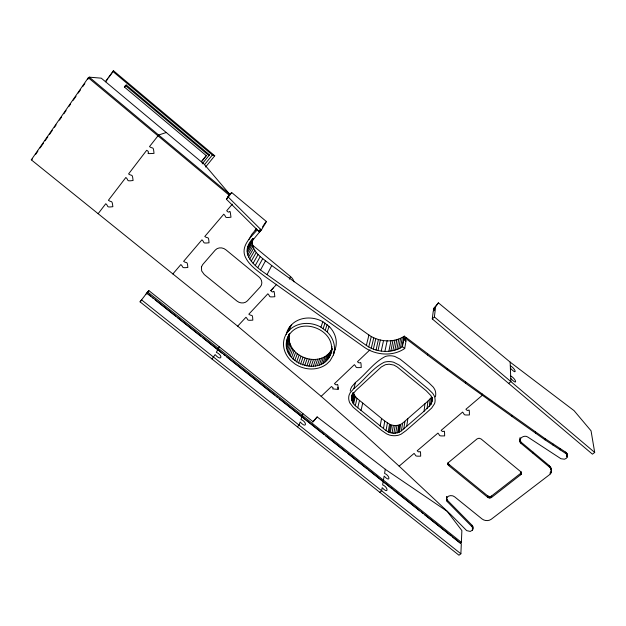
<?xml version="1.0" encoding="UTF-8"?>
<svg xmlns="http://www.w3.org/2000/svg" width="626" height="626" viewBox="0 0 626 626"><rect width="100%" height="100%" fill="white"/><g stroke="black" fill="none" stroke-linecap="round" stroke-linejoin="round"><path stroke-width="0.94" d="M432.261 399.482L430.813 404.623L424.068 411.219L401.423 430.837L398.441 432.566L393.887 433.309L389.223 432.425L386.015 430.602L355.271 405.711L352.939 403.027L351.898 400.617L351.609 397.455L352.352 394.098M491.136 497.686L491.136 496.308L520.566 473.412L521.38 471.855L521.239 474.054L520.629 474.774L491.559 497.427L489.657 497.999L487.732 497.318L448.701 465.564L447.848 463.983L447.942 462.653L448.795 464.242L487.74 495.933L489.657 496.614L491.136 496.308M491.559 497.427L491.559 496.042M490.674 497.873L490.674 496.488M489.657 497.999L489.657 496.614M487.732 497.318L487.74 495.933M488.163 497.6L488.17 496.222M488.632 497.811L488.64 496.434M406.141 337.5L405.945 338.627L404.326 339.973L404.521 338.846L406.141 337.5L447.41 368.644L482.349 394.051L482.333 395.288L465.916 409.263C468.952 413.058 469.414 405.734 469.406 414.952C462.285 415.155 465.314 414.913 462.606 412.088L441.15 430.359C444.124 434.029 444.562 426.995 444.64 435.899C437.77 436.056 440.594 435.837 437.95 433.09L417.198 450.767C420.116 454.32 420.531 447.559 420.68 456.166C414.052 456.284 416.681 456.088 414.099 453.404L399.13 466.151L364.653 434.6L321.169 396.344L331.483 386.508L333.173 387.94L332.68 388.918L338.056 389.38L337.876 387.337M399.13 466.151L450.618 514.415L466.683 530.629L470.267 531.435L472.528 530.089L472.567 528.665L472.192 529.103M472.622 527.491L472.309 525.566L447.418 500.268L446.479 498.03L446.51 500.174L447.324 501.645L472.262 526.982L472.959 528.555L472.528 530.089M472.935 529.087L472.661 526.075M471.973 526.685L472.012 525.269M472.262 526.982L472.309 525.566M332.187 348.776C327.187 382.063 272.357 362.454 289.541 333.752M329.824 355.795L331.976 348.979C321.49 369.786 284.924 356.898 289.47 334.182L286.755 340.787M472.974 527.671L472.888 526.599M432.065 401.329L431.909 398.113L430.938 395.648L426.157 390.702L397.252 366.977L393.918 365.068L389.082 364.183L385.381 364.7L381.336 366.946L356.178 390.233L352.681 394.192L351.898 395.906M452.606 537.108L460.243 543.196L461.37 542.335L461.878 530.566L447.144 511.301L385.945 469.758L317.147 416.924L313.172 421.83L148.839 290.581L147.259 292.452L140.06 301.849L458.968 555.223L460.877 553.775L461.307 543.767L146.953 293.038L145.999 294.165M446.385 499.407C446.495 495.409 452.097 494.563 454.672 496.856L482.067 518.97C484.641 520.981 488.554 521.223 491.23 519.275L549.378 474.805C552.015 473.045 552.038 468.937 549.487 467.09L521.309 443.623C516.622 439.679 523.884 433.99 527.968 437.159L560.966 458.741L564.542 459.202L566.413 458.224L567.242 457.019L567.219 455.047L566.381 453.889L545.074 439.875L512.17 416.587L465.58 383.237L465.642 382.024M330.575 354.011C338.204 331.068 301.192 315.105 288.868 335.395M447.324 501.645L447.418 500.268M448.341 465.212L448.435 463.882M448.701 465.564L448.795 464.242M446.51 500.174L446.604 498.797M446.682 497.928L446.776 496.559L446.541 497.279M446.815 500.925L446.909 499.548M448.083 464.821L448.169 463.49M465.58 383.237L447.308 369.825L447.41 368.644M430.813 404.623L431.619 397.197L427.918 401.117L402.588 423.223L399.646 424.944L395.147 425.688L390.546 424.819L384.81 421.087L357.047 398.394L354.739 395.742L353.713 393.355L351.898 400.617M431.33 403.762L432.026 397.275M431.697 402.894L432.292 397.338M429.295 406.446L430.117 399.005M427.065 408.567L427.918 401.117M405.977 338.431L406.517 337.977L404.318 336.139L402.455 346.632C391.853 353.737 376.664 352.594 366.343 345.435L267.028 274.642C254.837 266.379 238.271 253.577 252.865 238.529M424.068 411.219L424.96 403.747M404.318 336.139C393.957 343.165 379.043 342.031 368.941 335.035L271.754 265.565C263.875 259.078 249.625 251.441 252.912 239.093M432.269 318.916L434.389 316.944L435.626 306.709L438.403 302.851L510.863 362.681L574.058 410.64L591.046 430.813L594.7 452.449L592.439 454.163L432.269 318.916L433.215 311.349L434.467 310.183L434.6 309.103L433.348 310.269L433.552 308.657L438.403 302.851M447.308 369.825L427.448 354.981L427.597 353.831M406.72 426.4L407.823 418.817M403.77 428.951L404.912 421.353M401.423 430.837L402.588 423.223M399.404 432.128L400.593 424.506M398.441 432.566L399.646 424.944M397.471 432.887L398.692 425.257M395.702 433.215L396.939 425.594M393.887 433.309L395.147 425.688M392.048 433.161L393.339 425.547M383.206 481.472L382.627 484.9C388.316 486.989 388.863 494.9 382.157 487.662L381.625 490.768L379.794 492.318M385.287 469.25L384.575 473.436C390.154 475.533 390.718 483.194 384.121 476.096L383.433 480.15L382.345 481.073M249.015 244.743L259.587 231.972L257.176 229.969C251.136 236.878 241.253 245.29 244.805 255.729C248.514 265.174 257.638 270.878 265.338 276.778L364.629 347.493C376.116 355.396 393.058 356.593 404.709 348.51L406.039 340.779L404.709 339.675L404.905 338.549M390.241 432.769L391.547 425.164M389.223 432.425L390.546 424.819M404.498 338.877L404.294 339.996L404.709 339.675M388.206 431.956L389.544 424.35M402.08 346.929L403.95 336.428M386.015 430.602L387.377 423.019M400.413 348.017L402.315 337.5M383.417 428.653L384.81 421.087M398.637 348.917L400.577 338.4M396.774 349.66L398.754 339.128M380.139 426.024L381.586 418.489M394.849 350.247L396.861 339.715M392.878 350.685L394.928 340.153M390.874 350.998L392.964 340.466M447.848 463.983L448.576 462.426L477.114 438.865L479.062 438.223L481.05 438.936L520.629 471.621L521.442 473.217M388.887 351.194L391.015 340.654M384.935 351.264L387.15 340.74M381.257 351.014L383.542 340.497M378.01 350.537L380.365 340.035M378.401 339.605L376.054 350.044M361.006 410.531L362.704 403.16M373.339 349.175L375.788 338.705M357.728 407.855L359.465 400.515M371.249 348.291L373.745 337.837M355.271 405.711L357.047 398.394M566.749 456.291L567.226 454.351L566.217 452.543L544.956 438.56L482.349 394.051M368.737 346.976L371.281 336.545M352.939 403.027L354.739 395.742M353.549 403.887L355.349 396.594M366.343 345.435L368.941 335.035M352.461 402.174L354.277 394.896M351.609 397.455L352.524 393.84M353.933 388.488C364.387 380.303 372.267 368.174 384.301 362.211A15.102 12.927 12.2 0 1 393.605 362.219L399.02 364.974L405.304 369.966L428.223 388.949L432.777 393.41L434.194 395.781A15.055 12.7 9.6 0 1 434.561 403.684L431.65 408.066L426.243 412.996L405.875 430.743L401.094 434.194L398.496 435.203A14.734 12.262 12 0 1 389.536 435.062L386.805 433.967L381.57 430.375L359.128 412.237L353.205 407.26L349.793 402.894A14.789 12.473 14.4 0 1 349.081 395.131L350.13 392.823L353.933 388.488L355.443 382.509C365.795 374.379 373.589 362.344 385.499 356.405A14.93 12.833 12 0 1 394.709 356.405L400.061 359.128L406.274 364.074L428.927 382.877L433.435 387.298L434.835 389.646A14.883 12.606 9.5 0 1 435.383 396.861M352.681 394.192L353.134 392.392M351.609 399.036L353.205 392.698M276.723 284.282L270.8 290.628C274.337 294.916 273.609 286.285 274.83 296.724C267.56 297.327 270.87 296.536 267.858 293.782L248.812 314.205C251.863 316.842 252.528 312.875 252.826 320.136C245.822 320.684 248.898 319.933 245.963 317.257L237.661 326.162L31.3 159.833L88.305 77.734L89.283 77.162L101.255 78.164L204.139 164.168L229.797 194.373L227.277 197.354M333.376 354.981L335.137 349.3A25.611 22.168 20.1 0 0 329.065 326.365L322.844 321.701A25.58 22.145 20.1 0 0 293.078 323.313L289.83 326.639L287.561 332.085A25.862 22.309 20.1 0 0 291.012 360.733L294.995 363.964A25.752 22.215 20.1 0 0 301.763 367.345A25.94 22.38 20.1 0 0 311.38 368.988A25.846 22.301 20.1 0 0 326.772 364.003L330.098 360.756L333.376 354.981A25.862 22.309 20.1 0 0 327.163 331.89L320.927 327.148A25.862 22.309 20.1 0 0 290.816 328.767L287.561 332.085M331.451 350.27L331.983 348.58M327.688 359.121L329.855 352.281M331.569 348.346L332.109 346.663M328.861 357.501L331.021 350.677M326.295 360.639L328.486 353.784M324.73 362.008L326.936 355.145M323.039 363.19L325.262 356.319M321.232 364.191L323.485 357.313M301.912 416.634L300.981 419.451C307.468 422.151 306.638 429.209 300.151 421.971L299.103 425.14L297.342 426.807M302.914 413.606L302.319 415.421L301.27 416.407M319.338 365.005L321.608 358.119M317.359 365.639L319.651 358.753M327.21 331.858L329.057 326.365M315.316 366.085L317.632 359.199M325.27 330.105L327.14 324.628M313.219 366.351L315.574 359.465M311.099 366.445L313.469 359.559M323.157 328.517L325.05 323.063M308.954 366.351L311.357 359.465M320.927 327.148L322.844 321.701M306.81 366.069L309.244 359.199M304.674 365.615L307.131 358.753M302.569 364.981L305.058 358.127M300.511 364.168L303.023 357.321M298.508 363.166L301.043 356.335M296.575 361.992L299.134 355.169M294.729 360.631L297.319 353.823M293.031 359.121L295.644 352.336M291.52 357.516L294.15 350.74M290.198 355.818L292.851 349.065M289.071 354.05L291.739 347.32M288.14 352.227L290.824 345.513M287.404 350.357L290.096 343.658M286.865 348.447L289.572 341.773M286.528 346.522L289.243 339.871M286.395 344.597L289.118 337.962M287.24 338.932L289.298 333.846M286.473 342.68L289.189 336.06M519.854 438.255L520.143 437.558M289.087 330.325L291.348 324.894M335.137 349.3L333.212 353.213M289.353 279.173L290.55 276.59L252.325 244.969M248.937 239.468L251.793 234.382L256.433 228.905M267.028 274.642L271.754 265.565M260.588 269.869L265.455 260.878M217.832 349.574L216.338 352.328C223.685 355.732 221.283 361.765 215.109 354.598L212.018 359.019M219.303 346.843L217.425 349.543M257.795 267.607L262.724 258.655M255.291 265.408L260.275 256.503M253.1 263.264L258.131 254.399M251.229 261.175L256.308 252.348M249.696 259.133L254.805 250.337M248.506 257.122L253.647 248.365M247.669 255.142L252.834 246.417M230 194.592L226.409 199.248L259.516 232.082L261.081 229.46M262.576 226.956L263.577 225.29M247.184 253.162L252.364 244.476M264.36 224.585L264.892 223.693L263.781 224.953M259.516 232.082L261.402 229.961L266.418 221.534L231.651 192.503L229.836 194.647M247.059 251.167L252.247 242.512M247.943 246.973L252.654 239.171M252.544 239.915L253.467 238.373M247.301 249.109L252.489 240.494M35.674 154.332L37.881 151.156M40.095 147.971L43.413 143.197M45.072 140.811L47.834 136.836M49.493 134.449L52.255 130.466M54.462 127.281L56.121 124.895M59.439 120.122L61.645 116.945M63.86 113.76L66.066 110.575M68.829 106.6L70.488 104.213M73.25 100.238L76.02 96.255M78.227 93.078L80.441 89.894M82.648 86.709L84.862 83.532M87.624 79.549L89.283 77.162L229.797 194.373M105.434 81.529L113.509 70.777L214.734 155.788L205.555 167.079M105.724 81.795L107.946 78.649M109.065 77.076L113.509 70.777M201.369 161.711L206.259 155.647L124.386 87.014L125.45 85.543L126.256 85.011L209.491 154.857L202.214 163.856M126.256 85.011L124.386 87.014M226.409 199.248L231.651 192.503M98.126 213.716L105.786 203.708C109.018 206.369 105.575 207.613 112.868 206.697C112.038 199.404 111.733 202.832 108.392 200.304L125.873 177.471C129.199 180.202 125.505 181.509 133.08 180.515C132.289 172.94 131.992 176.555 128.573 173.942L146.687 150.287C151.875 153.174 142.736 154.074 154.019 153.378C153.284 145.522 152.987 149.324 149.489 146.625L158.636 135.013L166.258 132.509M150.561 296.208L146.758 293.179L148.839 290.581M201.384 161.782L206.267 155.733M312.577 422.057L317.147 416.924M204.405 164.794L212.363 154.982L214.734 155.788M140.06 301.849L141.664 299.948L460.877 553.775M172.854 273.969L180.875 264.555C183.95 267.224 180.695 268.202 187.839 267.482C187.299 260.197 186.806 263.929 183.614 261.339L201.948 239.813C205.109 242.559 201.619 243.584 209.029 242.794C208.544 235.243 208.043 239.163 204.78 236.487L223.772 214.194C227.027 217.003 223.279 218.091 230.978 217.23C229.546 206.103 230.446 215.219 226.706 210.743L232.348 204.131M255.079 230.157L256.347 228.725M264.571 223.623L266.418 221.534M258.554 231.284L260.439 229.163L228.24 197.08M209.491 154.857L208.881 155.53L125.45 85.543M270.8 290.628L273.249 288.007M355.443 382.509L351.679 386.813L350.638 389.106A14.633 12.379 14.3 0 0 350.286 391.007M369.989 349.801L357.477 361.726C360.615 365.396 360.866 358.377 361.233 367.532C354.159 367.916 357.227 367.415 354.402 364.661L334.464 383.668C337.547 387.353 337.625 380.303 338.243 389.192M433.552 308.657L435.626 306.709M508.672 383.433L510.863 381.586L510.167 362.102M405.492 341.233L406.039 340.779M31.3 159.833L32.356 159.106M405.945 338.627L427.448 354.981M147.713 292.052L461.37 542.335M152.079 297.42L153.597 298.633M155.115 299.846L175.632 316.208M177.158 317.421L200.711 336.209M202.229 337.422L222.003 353.189M223.529 354.402L225.047 355.623M226.573 356.836L274.595 395.131M276.121 396.352L277.647 397.565M279.173 398.778L324.002 434.538M325.52 435.751L345.975 452.066M347.493 453.271L367.196 468.984M368.706 470.189L392.275 488.984M393.801 490.205L419.772 510.918M421.298 512.131L422.824 513.351M424.35 514.572L451.08 535.887M237.684 326.138L321.177 396.328M88.305 77.734L229.507 195.469M519.799 441.001L519.721 438.967L520.206 441.08L521.247 442.308L549.362 465.728L551.193 468.592L551.287 472.043M402.455 346.632L404.709 348.51M260.439 229.163L261.402 229.961M112.68 71.286L212.363 154.982M510.753 378.456C518.406 386.61 515.988 378.644 510.659 375.96M434.389 316.944L594.7 452.449M510.3 365.78C515.495 368.487 517.945 376.234 510.386 368.182M567.226 454.351L567.399 455.697M567.054 453.701L567.406 456.362M566.718 453.091L566.882 454.437M567.078 455.665L567.242 457.019M566.287 452.614L566.452 453.96M566.217 452.543L566.381 453.889M565.568 452.066L565.724 453.412M559.926 448.607L560.074 449.945M553.087 444.108L553.22 445.438M551.193 468.592L551.436 471.002M550.833 467.567L550.966 468.929M550.77 471.675L550.903 473.045M550.223 466.605L550.348 467.966M549.487 467.09L549.362 465.728L549.448 467.051M550.137 472.607L550.262 473.976M544.956 438.56L545.074 439.875M535.48 431.924L535.574 433.231M533.133 452.215L533.227 453.545M521.247 442.308L521.309 443.623M520.652 441.721L520.715 443.036M520.206 441.08L520.269 442.394M519.901 440.399L519.956 441.713M521.176 472.693L521.239 474.054M520.926 473.076L520.988 474.438M520.566 473.412L520.629 474.774M512.123 415.32L512.17 416.587M290.55 276.59A10.509 9.312 25.3 0 1 294.048 281.825M286.207 334.55A25.58 22.137 20.1 0 1 289.846 326.647M201.439 266.95L201.666 270.948L204.256 274.524L236.941 301.051C239.836 303.461 244.625 303.79 247.34 300.918L260.283 286.888C262.983 284.016 261.95 279.235 258.984 276.966L225.884 249.79C222.934 247.286 217.981 246.996 215.297 250.04L202.683 264.587L201.439 266.95"/></g></svg>
